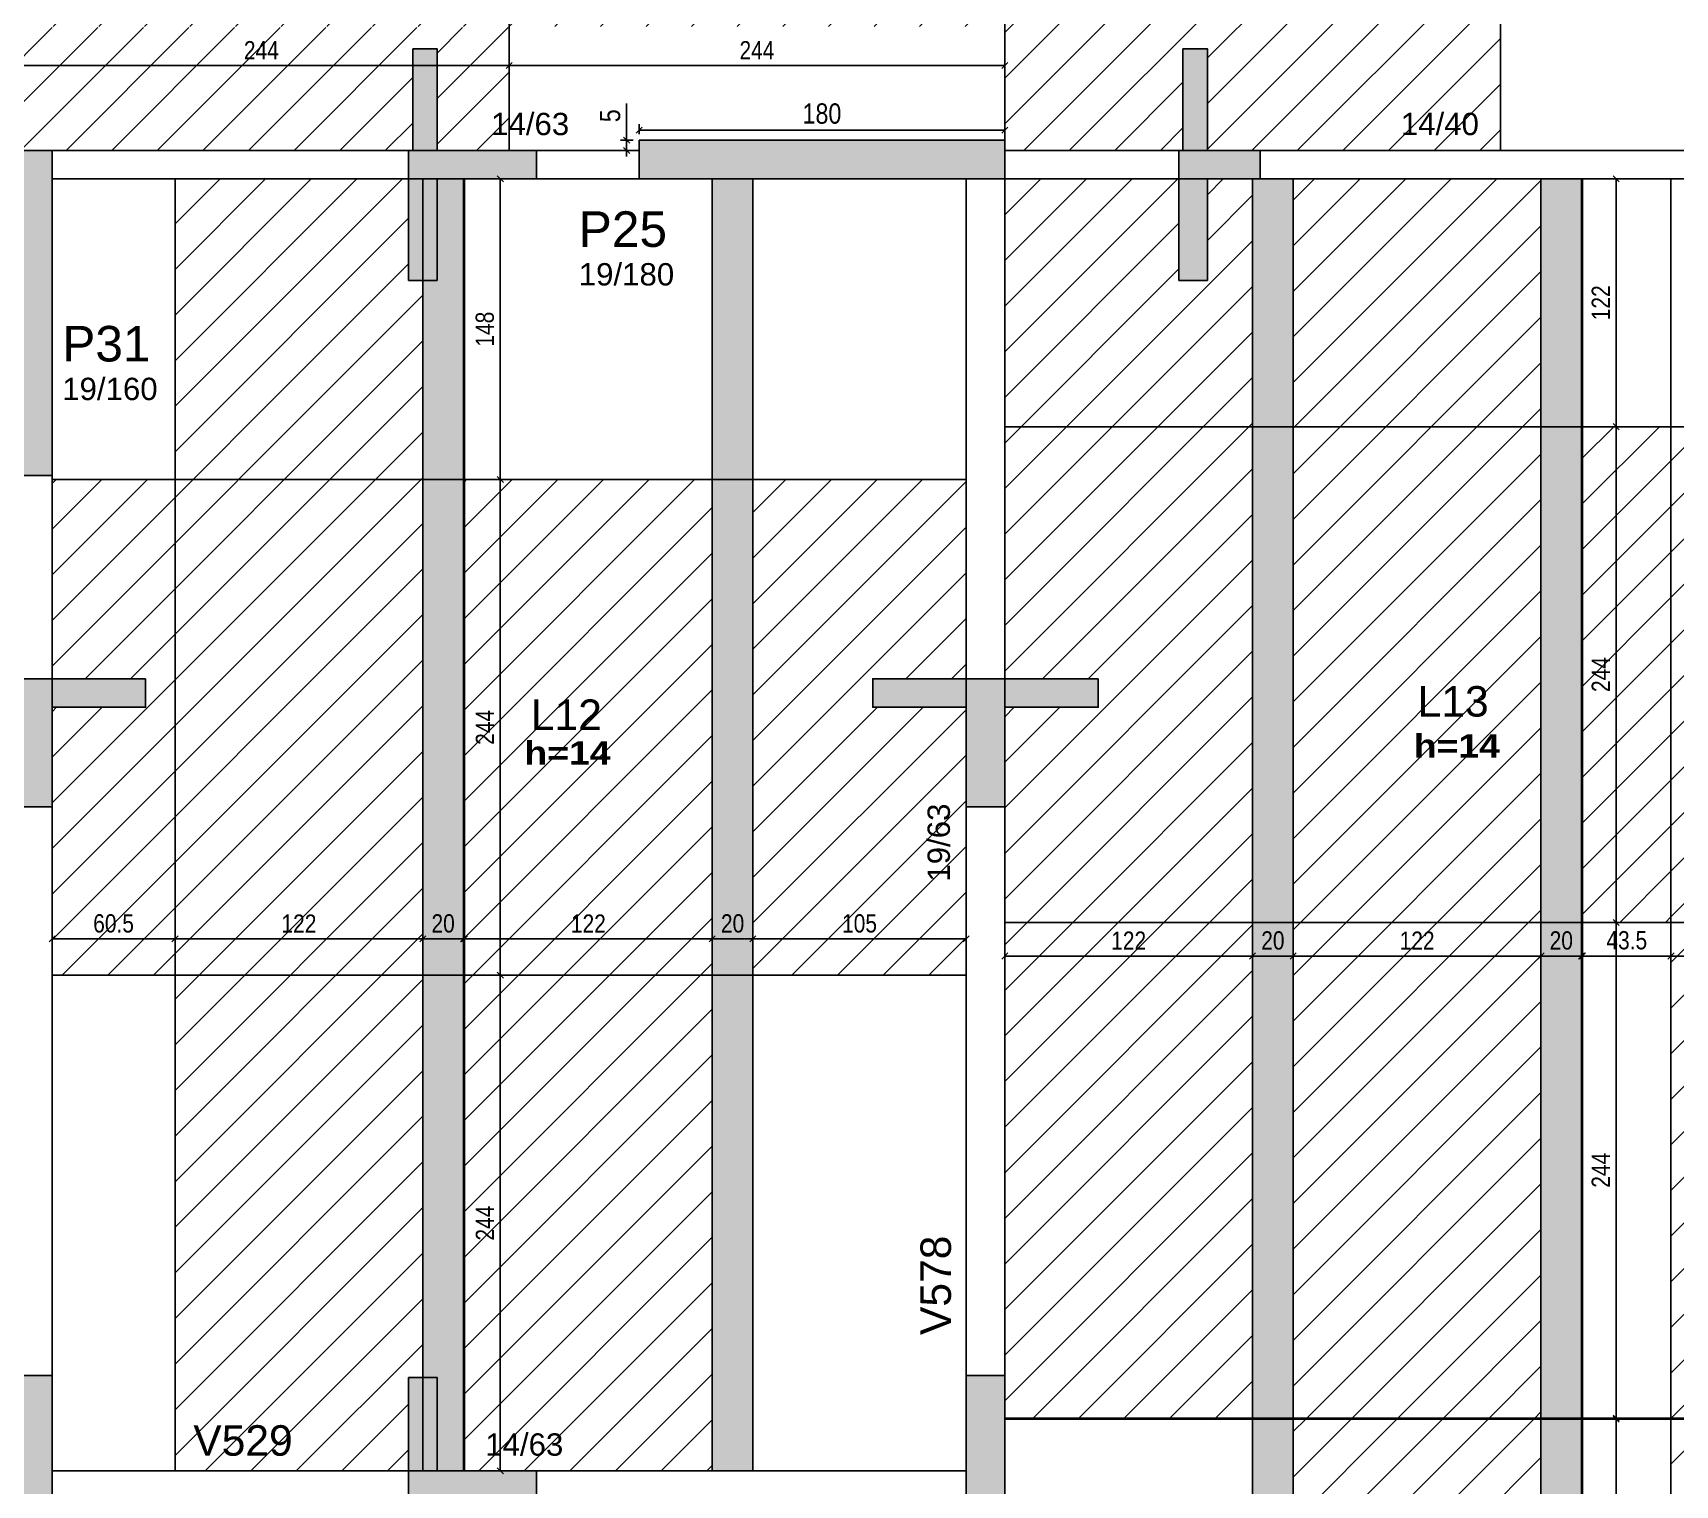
# Model space of a CAD drawing. Extents: x 3022 to 8661, y -614 to 3008.
# Drawn here: x 5478 to 6286, y 549 to 1264 of the extents above; entities that cross this region are included whole.
import ezdxf

# ---------------------------------------------------------------- set-up
doc = ezdxf.new("R2010")
doc.units = 0
doc.header["$PDMODE"] = 34
for name, color, linetype in [('COTA', 241, 'Continuous'), ('MTH-DIM-PILAR', 3, 'Continuous'), ('MTH-DIM-VIGA', 3, 'Continuous'), ('MTH-FACE-VIGA', 7, 'Continuous'), ('MTH-LINHA-SEÇÃO', 16, 'Continuous'), ('MTH-PILAR-SEGUE', 5, 'Continuous'), ('MTH-SOMBRA21', 150, 'Continuous'), ('MTH-SOMBRA25', 253, 'Continuous'), ('MTH-TIT1-PILAR', 5, 'Continuous'), ('MTH-TIT1-VIGA', 5, 'Continuous'), ('MTH-TXT-NEGRITO', 5, 'Continuous'), ('Painéis', 200, 'Continuous')]:
    doc.layers.add(name, color=color, linetype=linetype)
doc.layers.add('Hachura', color=251, linetype='Continuous', lineweight=9)
doc.styles.add('COTA TECNICA', font='techl___.ttf', dxfattribs={"height": 10})
doc.styles.add('COTA TECNICA-50', font='techl___.ttf', dxfattribs={"height": 9})
doc.styles.add('TQS_ARIAL', font='arial.ttf')
doc.styles.add('TQS_ARIAL_BLACK', font='ariblk.ttf')
doc.dimstyles.new('COTA PAINEL-50', dxfattribs={"dimtxt": 9, "dimasz": 3, "dimexe": 3, "dimexo": 3, "dimgap": 3, "dimtad": 1, "dimdec": 1, "dimzin": 12, "dimdsep": 46, "dimtxsty": 'COTA TECNICA-50', "dimblk1": 'OBLIQUE', "dimblk2": 'OBLIQUE', "dimsah": 1, "dimcen": 0.9, "dimclrd": 4, "dimclre": 4, "dimclrt": 240, "dimadec": 1, "dimazin": 3, "dimtfac": 1, "dimtdec": 1, "dimtmove": 0, "dimatfit": 3, "dimfxl": 1, "dimtolj": 1, "dimtzin": 12, "dimarcsym": 0})
doc.dimstyles.new('PAINEL', dxfattribs={"dimtxt": 10, "dimasz": 3, "dimexe": 3, "dimexo": 3, "dimgap": 3, "dimtad": 1, "dimdec": 1, "dimzin": 12, "dimdsep": 46, "dimtxsty": 'COTA TECNICA', "dimblk1": 'OBLIQUE', "dimblk2": 'OBLIQUE', "dimsah": 1, "dimcen": 0.9, "dimclrd": 4, "dimclre": 4, "dimclrt": 240, "dimadec": 1, "dimazin": 3, "dimtfac": 1, "dimtdec": 1, "dimtmove": 0, "dimatfit": 3, "dimfxl": 1, "dimtolj": 1, "dimtzin": 12, "dimarcsym": 0})

# ---------------------------------------------------------------- blocks, each defined once
blk = doc.blocks.new('_Oblique')
at = {"color": 0, "linetype": 'ByBlock', "lineweight": -2}
blk.add_line((-0.5, -0.5), (0.5, 0.5), dxfattribs=at)
blk = doc.blocks.new('*D167')
at = {"layer": 'COTA', "color": 4, "lineweight": -2, "transparency": 16777216}
for p, q in [((5487.37, 803.17), (5487.37, 821.03)), ((5487.37, 818.03), (5547.87, 818.03)), ((5547.87, 803.17), (5547.87, 821.03))]:
    blk.add_line(p, q, dxfattribs=at)
at = {"layer": 'Defpoints', "color": 0, "transparency": 16777216}
for p in [(5547.87, 818.03), (5487.37, 800.17), (5547.87, 800.17)]:
    blk.add_point(p, dxfattribs=at)
at = {"layer": 'COTA', "color": 4, "lineweight": -2, "transparency": 16777216, "xscale": 3, "yscale": 3, "zscale": 3, "rotation": 180}
blk.add_blockref('_Oblique', (5487.37, 818.03), dxfattribs=at)
at = {"layer": 'COTA', "color": 4, "lineweight": -2, "transparency": 16777216, "xscale": 3, "yscale": 3, "zscale": 3}
blk.add_blockref('_Oblique', (5547.87, 818.03), dxfattribs=at)
at = {"layer": 'COTA', "color": 240, "transparency": 16777216, "insert": (5517.62, 825.63), "char_height": 9, "attachment_point": 5, "style": 'COTA TECNICA-50'}
blk.add_mtext('\\A1;60.5', dxfattribs=at)
blk = doc.blocks.new('*D168')
at = {"layer": 'COTA', "color": 4, "lineweight": -2, "transparency": 16777216}
for p, q in [((5547.87, 803.17), (5547.87, 821.03)), ((5547.87, 818.03), (5669.87, 818.03)), ((5669.87, 803.17), (5669.87, 821.03))]:
    blk.add_line(p, q, dxfattribs=at)
at = {"layer": 'Defpoints', "color": 0, "transparency": 16777216}
for p in [(5669.87, 818.03), (5547.87, 800.17), (5669.87, 800.17)]:
    blk.add_point(p, dxfattribs=at)
at = {"layer": 'COTA', "color": 4, "lineweight": -2, "transparency": 16777216, "xscale": 3, "yscale": 3, "zscale": 3, "rotation": 180}
blk.add_blockref('_Oblique', (5547.87, 818.03), dxfattribs=at)
at = {"layer": 'COTA', "color": 4, "lineweight": -2, "transparency": 16777216, "xscale": 3, "yscale": 3, "zscale": 3}
blk.add_blockref('_Oblique', (5669.87, 818.03), dxfattribs=at)
at = {"layer": 'COTA', "color": 240, "transparency": 16777216, "insert": (5608.87, 825.58), "char_height": 9, "attachment_point": 5, "style": 'COTA TECNICA-50'}
blk.add_mtext('\\A1;122', dxfattribs=at)
blk = doc.blocks.new('*D169')
at = {"layer": 'COTA', "color": 4, "lineweight": -2, "transparency": 16777216}
for p, q in [((5669.87, 803.17), (5669.87, 821.03)), ((5669.87, 818.03), (5689.87, 818.03)), ((5689.87, 803.17), (5689.87, 821.03))]:
    blk.add_line(p, q, dxfattribs=at)
at = {"layer": 'Defpoints', "color": 0, "transparency": 16777216}
for p in [(5689.87, 818.03), (5669.87, 800.17), (5689.87, 800.17)]:
    blk.add_point(p, dxfattribs=at)
at = {"layer": 'COTA', "color": 4, "lineweight": -2, "transparency": 16777216, "xscale": 3, "yscale": 3, "zscale": 3, "rotation": 180}
blk.add_blockref('_Oblique', (5669.87, 818.03), dxfattribs=at)
at = {"layer": 'COTA', "color": 4, "lineweight": -2, "transparency": 16777216, "xscale": 3, "yscale": 3, "zscale": 3}
blk.add_blockref('_Oblique', (5689.87, 818.03), dxfattribs=at)
at = {"layer": 'COTA', "color": 240, "transparency": 16777216, "insert": (5679.87, 825.62), "char_height": 9, "attachment_point": 5, "style": 'COTA TECNICA-50'}
blk.add_mtext('\\A1;20', dxfattribs=at)
blk = doc.blocks.new('*D170')
at = {"layer": 'COTA', "color": 4, "lineweight": -2, "transparency": 16777216}
for p, q in [((5690.37, 803.17), (5690.37, 821.03)), ((5690.37, 818.03), (5812.37, 818.03)), ((5812.37, 803.17), (5812.37, 821.03))]:
    blk.add_line(p, q, dxfattribs=at)
at = {"layer": 'Defpoints', "color": 0, "transparency": 16777216}
for p in [(5812.37, 818.03), (5690.37, 800.17), (5812.37, 800.17)]:
    blk.add_point(p, dxfattribs=at)
at = {"layer": 'COTA', "color": 4, "lineweight": -2, "transparency": 16777216, "xscale": 3, "yscale": 3, "zscale": 3, "rotation": 180}
blk.add_blockref('_Oblique', (5690.37, 818.03), dxfattribs=at)
at = {"layer": 'COTA', "color": 4, "lineweight": -2, "transparency": 16777216, "xscale": 3, "yscale": 3, "zscale": 3}
blk.add_blockref('_Oblique', (5812.37, 818.03), dxfattribs=at)
at = {"layer": 'COTA', "color": 240, "transparency": 16777216, "insert": (5751.37, 825.58), "char_height": 9, "attachment_point": 5, "style": 'COTA TECNICA-50'}
blk.add_mtext('\\A1;122', dxfattribs=at)
blk = doc.blocks.new('*D171')
at = {"layer": 'COTA', "color": 4, "lineweight": -2, "transparency": 16777216}
for p, q in [((5812.37, 803.17), (5812.37, 821.03)), ((5812.37, 818.03), (5832.37, 818.03)), ((5832.37, 803.17), (5832.37, 821.03))]:
    blk.add_line(p, q, dxfattribs=at)
at = {"layer": 'Defpoints', "color": 0, "transparency": 16777216}
for p in [(5832.37, 818.03), (5812.37, 800.17), (5832.37, 800.17)]:
    blk.add_point(p, dxfattribs=at)
at = {"layer": 'COTA', "color": 4, "lineweight": -2, "transparency": 16777216, "xscale": 3, "yscale": 3, "zscale": 3, "rotation": 180}
blk.add_blockref('_Oblique', (5812.37, 818.03), dxfattribs=at)
at = {"layer": 'COTA', "color": 4, "lineweight": -2, "transparency": 16777216, "xscale": 3, "yscale": 3, "zscale": 3}
blk.add_blockref('_Oblique', (5832.37, 818.03), dxfattribs=at)
at = {"layer": 'COTA', "color": 240, "transparency": 16777216, "insert": (5822.37, 825.62), "char_height": 9, "attachment_point": 5, "style": 'COTA TECNICA-50'}
blk.add_mtext('\\A1;20', dxfattribs=at)
blk = doc.blocks.new('*D172')
at = {"layer": 'COTA', "color": 4, "lineweight": -2, "transparency": 16777216}
for p, q in [((5832.37, 803.17), (5832.37, 821.03)), ((5832.37, 818.03), (5937.37, 818.03)), ((5937.37, 803.17), (5937.37, 821.03))]:
    blk.add_line(p, q, dxfattribs=at)
at = {"layer": 'Defpoints', "color": 0, "transparency": 16777216}
for p in [(5937.37, 818.03), (5832.37, 800.17), (5937.37, 800.17)]:
    blk.add_point(p, dxfattribs=at)
at = {"layer": 'COTA', "color": 4, "lineweight": -2, "transparency": 16777216, "xscale": 3, "yscale": 3, "zscale": 3, "rotation": 180}
blk.add_blockref('_Oblique', (5832.37, 818.03), dxfattribs=at)
at = {"layer": 'COTA', "color": 4, "lineweight": -2, "transparency": 16777216, "xscale": 3, "yscale": 3, "zscale": 3}
blk.add_blockref('_Oblique', (5937.37, 818.03), dxfattribs=at)
at = {"layer": 'COTA', "color": 240, "transparency": 16777216, "insert": (5884.87, 825.63), "char_height": 9, "attachment_point": 5, "style": 'COTA TECNICA-50'}
blk.add_mtext('\\A1;105', dxfattribs=at)
blk = doc.blocks.new('*D173')
at = {"layer": 'COTA', "color": 4, "lineweight": -2, "transparency": 16777216}
for p, q in [((5693.37, 1192.17), (5711.01, 1192.17)), ((5708.01, 1192.17), (5708.01, 1044.17)), ((5693.37, 1044.17), (5711.01, 1044.17))]:
    blk.add_line(p, q, dxfattribs=at)
at = {"layer": 'Defpoints', "color": 0, "transparency": 16777216}
for p in [(5690.37, 1192.17), (5690.37, 1044.17), (5708.01, 1044.17)]:
    blk.add_point(p, dxfattribs=at)
at = {"layer": 'COTA', "color": 4, "lineweight": -2, "transparency": 16777216, "xscale": 3, "yscale": 3, "zscale": 3}
for p, rotation in [((5708.01, 1192.17), 90), ((5708.01, 1044.17), 270)]:
    blk.add_blockref('_Oblique', p, dxfattribs=dict(at, rotation=rotation))
at = {"layer": 'COTA', "color": 240, "transparency": 16777216, "insert": (5700.42, 1118.17), "char_height": 9, "attachment_point": 5, "rotation": 90, "style": 'COTA TECNICA-50'}
blk.add_mtext('\\A1;148', dxfattribs=at)
blk = doc.blocks.new('*D174')
at = {"layer": 'COTA', "color": 4, "lineweight": -2, "transparency": 16777216}
for p, q in [((5693.37, 1044.17), (5711.01, 1044.17)), ((5708.01, 1044.17), (5708.01, 800.17))]:
    blk.add_line(p, q, dxfattribs=at)
at = {"layer": 'Defpoints', "color": 0, "transparency": 16777216}
for p in [(5690.37, 1044.17), (5708.01, 800.17), (5708.01, 800.17)]:
    blk.add_point(p, dxfattribs=at)
at = {"layer": 'COTA', "color": 4, "lineweight": -2, "transparency": 16777216, "xscale": 3, "yscale": 3, "zscale": 3}
for p, rotation in [((5708.01, 1044.17), 90), ((5708.01, 800.17), 270)]:
    blk.add_blockref('_Oblique', p, dxfattribs=dict(at, rotation=rotation))
at = {"layer": 'COTA', "color": 240, "transparency": 16777216, "insert": (5700.44, 922.17), "char_height": 9, "attachment_point": 5, "rotation": 90, "style": 'COTA TECNICA-50'}
blk.add_mtext('\\A1;244', dxfattribs=at)
blk = doc.blocks.new('*D175')
at = {"layer": 'COTA', "color": 4, "lineweight": -2, "transparency": 16777216}
blk.add_line((5708.01, 800.17), (5708.01, 556.17), dxfattribs=at)
at = {"layer": 'Defpoints', "color": 0, "transparency": 16777216}
for p in [(5708.01, 800.17), (5708.01, 556.17), (5708.01, 556.17)]:
    blk.add_point(p, dxfattribs=at)
at = {"layer": 'COTA', "color": 4, "lineweight": -2, "transparency": 16777216, "xscale": 3, "yscale": 3, "zscale": 3}
for p, rotation in [((5708.01, 800.17), 90), ((5708.01, 556.17), 270)]:
    blk.add_blockref('_Oblique', p, dxfattribs=dict(at, rotation=rotation))
at = {"layer": 'COTA', "color": 240, "transparency": 16777216, "insert": (5700.44, 678.17), "char_height": 9, "attachment_point": 5, "rotation": 90, "style": 'COTA TECNICA-50'}
blk.add_mtext('\\A1;244', dxfattribs=at)
blk = doc.blocks.new('*D184')
at = {"layer": 'COTA', "color": 4, "lineweight": -2, "transparency": 16777216}
blk.add_line((5468.37, 1247.91), (5712.37, 1247.91), dxfattribs=at)
at = {"layer": 'Defpoints', "color": 0, "transparency": 16777216}
for p in [(5468.37, 1247.91), (5712.37, 1247.91), (5712.37, 1247.91)]:
    blk.add_point(p, dxfattribs=at)
at = {"layer": 'COTA', "color": 4, "lineweight": -2, "transparency": 16777216, "xscale": 3, "yscale": 3, "zscale": 3, "rotation": 180}
blk.add_blockref('_Oblique', (5468.37, 1247.91), dxfattribs=at)
at = {"layer": 'COTA', "color": 4, "lineweight": -2, "transparency": 16777216, "xscale": 3, "yscale": 3, "zscale": 3}
blk.add_blockref('_Oblique', (5712.37, 1247.91), dxfattribs=at)
at = {"layer": 'COTA', "color": 240, "transparency": 16777216, "insert": (5590.37, 1255.47), "char_height": 9, "attachment_point": 5, "style": 'COTA TECNICA-50'}
blk.add_mtext('\\A1;244', dxfattribs=at)
blk = doc.blocks.new('*D185')
at = {"layer": 'COTA', "color": 4, "lineweight": -2, "transparency": 16777216}
blk.add_line((5712.37, 1247.91), (5956.37, 1247.91), dxfattribs=at)
at = {"layer": 'Defpoints', "color": 0, "transparency": 16777216}
for p in [(5712.37, 1247.91), (5956.37, 1247.91), (5956.37, 1247.91)]:
    blk.add_point(p, dxfattribs=at)
at = {"layer": 'COTA', "color": 4, "lineweight": -2, "transparency": 16777216, "xscale": 3, "yscale": 3, "zscale": 3, "rotation": 180}
blk.add_blockref('_Oblique', (5712.37, 1247.91), dxfattribs=at)
at = {"layer": 'COTA', "color": 4, "lineweight": -2, "transparency": 16777216, "xscale": 3, "yscale": 3, "zscale": 3}
blk.add_blockref('_Oblique', (5956.37, 1247.91), dxfattribs=at)
at = {"layer": 'COTA', "color": 240, "transparency": 16777216, "insert": (5834.37, 1255.47), "char_height": 9, "attachment_point": 5, "style": 'COTA TECNICA-50'}
blk.add_mtext('\\A1;244', dxfattribs=at)
blk = doc.blocks.new('*D188')
at = {"layer": 'COTA', "color": 4, "lineweight": -2, "transparency": 16777216}
for p, q in [((5776.37, 1214.17), (5776.37, 1219.12)), ((5776.37, 1216.12), (5956.37, 1216.12)), ((5956.37, 1214.17), (5956.37, 1219.12))]:
    blk.add_line(p, q, dxfattribs=at)
at = {"layer": 'Defpoints', "color": 0, "transparency": 16777216}
for p in [(5956.37, 1216.12), (5776.37, 1211.17), (5956.37, 1211.17)]:
    blk.add_point(p, dxfattribs=at)
at = {"layer": 'COTA', "color": 4, "lineweight": -2, "transparency": 16777216, "xscale": 3, "yscale": 3, "zscale": 3, "rotation": 180}
blk.add_blockref('_Oblique', (5776.37, 1216.12), dxfattribs=at)
at = {"layer": 'COTA', "color": 4, "lineweight": -2, "transparency": 16777216, "xscale": 3, "yscale": 3, "zscale": 3}
blk.add_blockref('_Oblique', (5956.37, 1216.12), dxfattribs=at)
at = {"layer": 'COTA', "color": 240, "transparency": 16777216, "insert": (5866.37, 1224.24), "char_height": 10, "attachment_point": 5, "style": 'COTA TECNICA'}
blk.add_mtext('\\A1;180', dxfattribs=at)
blk = doc.blocks.new('*D189')
at = {"layer": 'COTA', "color": 4, "lineweight": -2, "transparency": 16777216}
for p, q in [((5770.22, 1211.17), (5770.22, 1229.27)), ((5773.37, 1211.17), (5767.22, 1211.17)), ((5773.37, 1206.17), (5767.22, 1206.17)), ((5770.22, 1206.17), (5770.22, 1211.17)), ((5770.22, 1206.17), (5770.22, 1203.17))]:
    blk.add_line(p, q, dxfattribs=at)
at = {"layer": 'Defpoints', "color": 0, "transparency": 16777216}
for p in [(5770.22, 1211.17), (5776.37, 1211.17), (5776.37, 1206.17)]:
    blk.add_point(p, dxfattribs=at)
at = {"layer": 'COTA', "color": 4, "lineweight": -2, "transparency": 16777216, "xscale": 3, "yscale": 3, "zscale": 3}
for p, rotation in [((5770.22, 1211.17), 270), ((5770.22, 1206.17), 90)]:
    blk.add_blockref('_Oblique', p, dxfattribs=dict(at, rotation=rotation))
at = {"layer": 'COTA', "color": 240, "transparency": 16777216, "insert": (5762.11, 1223.22), "char_height": 10, "attachment_point": 5, "rotation": 90, "style": 'COTA TECNICA'}
blk.add_mtext('\\A1;5', dxfattribs=at)
blk = doc.blocks.new('*D190')
at = {"layer": 'COTA', "color": 4, "lineweight": -2, "transparency": 16777216}
for p, q in [((6243.87, 581.67), (6260.38, 581.67)), ((6257.38, 437.67), (6257.38, 581.67)), ((6243.87, 437.67), (6260.38, 437.67))]:
    blk.add_line(p, q, dxfattribs=at)
at = {"layer": 'Defpoints', "color": 0, "transparency": 16777216}
for p in [(6240.87, 581.67), (6257.38, 581.67), (6240.87, 437.67)]:
    blk.add_point(p, dxfattribs=at)
at = {"layer": 'COTA', "color": 4, "lineweight": -2, "transparency": 16777216, "xscale": 3, "yscale": 3, "zscale": 3}
for p, rotation in [((6257.38, 581.67), 90), ((6257.38, 437.67), 270)]:
    blk.add_blockref('_Oblique', p, dxfattribs=dict(at, rotation=rotation))
at = {"layer": 'COTA', "color": 240, "transparency": 16777216, "insert": (6249.81, 509.67), "char_height": 9, "attachment_point": 5, "rotation": 90, "style": 'COTA TECNICA-50'}
blk.add_mtext('\\A1;144', dxfattribs=at)
blk = doc.blocks.new('*D191')
at = {"layer": 'COTA', "color": 4, "lineweight": -2, "transparency": 16777216}
for p, q in [((6243.87, 826.17), (6260.38, 826.17)), ((6257.38, 582.17), (6257.38, 826.17)), ((6243.87, 582.17), (6260.38, 582.17))]:
    blk.add_line(p, q, dxfattribs=at)
at = {"layer": 'Defpoints', "color": 0, "transparency": 16777216}
for p in [(6240.87, 826.17), (6257.38, 826.17), (6240.87, 582.17)]:
    blk.add_point(p, dxfattribs=at)
at = {"layer": 'COTA', "color": 4, "lineweight": -2, "transparency": 16777216, "xscale": 3, "yscale": 3, "zscale": 3}
for p, rotation in [((6257.38, 826.17), 90), ((6257.38, 582.17), 270)]:
    blk.add_blockref('_Oblique', p, dxfattribs=dict(at, rotation=rotation))
at = {"layer": 'COTA', "color": 240, "transparency": 16777216, "insert": (6249.81, 704.17), "char_height": 9, "attachment_point": 5, "rotation": 90, "style": 'COTA TECNICA-50'}
blk.add_mtext('\\A1;244', dxfattribs=at)
blk = doc.blocks.new('*D192')
at = {"layer": 'COTA', "color": 4, "lineweight": -2, "transparency": 16777216}
for p, q in [((6257.38, 826.17), (6257.38, 1070.17)), ((6243.87, 826.17), (6260.38, 826.17))]:
    blk.add_line(p, q, dxfattribs=at)
at = {"layer": 'Defpoints', "color": 0, "transparency": 16777216}
for p in [(6257.38, 1070.17), (6257.38, 1070.17), (6240.87, 826.17)]:
    blk.add_point(p, dxfattribs=at)
at = {"layer": 'COTA', "color": 4, "lineweight": -2, "transparency": 16777216, "xscale": 3, "yscale": 3, "zscale": 3}
for p, rotation in [((6257.38, 1070.17), 90), ((6257.38, 826.17), 270)]:
    blk.add_blockref('_Oblique', p, dxfattribs=dict(at, rotation=rotation))
at = {"layer": 'COTA', "color": 240, "transparency": 16777216, "insert": (6249.81, 948.17), "char_height": 9, "attachment_point": 5, "rotation": 90, "style": 'COTA TECNICA-50'}
blk.add_mtext('\\A1;244', dxfattribs=at)
blk = doc.blocks.new('*D193')
at = {"layer": 'COTA', "color": 4, "lineweight": -2, "transparency": 16777216}
blk.add_line((6257.38, 1070.17), (6257.38, 1192.17), dxfattribs=at)
at = {"layer": 'Defpoints', "color": 0, "transparency": 16777216}
for p in [(6257.38, 1192.17), (6257.38, 1192.17), (6257.38, 1070.17)]:
    blk.add_point(p, dxfattribs=at)
at = {"layer": 'COTA', "color": 4, "lineweight": -2, "transparency": 16777216, "xscale": 3, "yscale": 3, "zscale": 3}
for p, rotation in [((6257.38, 1192.17), 90), ((6257.38, 1070.17), 270)]:
    blk.add_blockref('_Oblique', p, dxfattribs=dict(at, rotation=rotation))
at = {"layer": 'COTA', "color": 240, "transparency": 16777216, "insert": (6249.83, 1131.17), "char_height": 9, "attachment_point": 5, "rotation": 90, "style": 'COTA TECNICA-50'}
blk.add_mtext('\\A1;122', dxfattribs=at)
blk = doc.blocks.new('*D194')
at = {"layer": 'COTA', "color": 4, "lineweight": -2, "transparency": 16777216}
for p, q in [((5956.37, 823.17), (5956.37, 806.63)), ((6078.37, 823.17), (6078.37, 806.63)), ((5956.37, 809.63), (6078.37, 809.63))]:
    blk.add_line(p, q, dxfattribs=at)
at = {"layer": 'Defpoints', "color": 0, "transparency": 16777216}
for p in [(5956.37, 826.17), (6078.37, 826.17), (6078.37, 809.63)]:
    blk.add_point(p, dxfattribs=at)
at = {"layer": 'COTA', "color": 4, "lineweight": -2, "transparency": 16777216, "xscale": 3, "yscale": 3, "zscale": 3, "rotation": 180}
blk.add_blockref('_Oblique', (5956.37, 809.63), dxfattribs=at)
at = {"layer": 'COTA', "color": 4, "lineweight": -2, "transparency": 16777216, "xscale": 3, "yscale": 3, "zscale": 3}
blk.add_blockref('_Oblique', (6078.37, 809.63), dxfattribs=at)
at = {"layer": 'COTA', "color": 240, "transparency": 16777216, "insert": (6017.37, 817.19), "char_height": 9, "attachment_point": 5, "style": 'COTA TECNICA-50'}
blk.add_mtext('\\A1;122', dxfattribs=at)
blk = doc.blocks.new('*D195')
at = {"layer": 'COTA', "color": 4, "lineweight": -2, "transparency": 16777216}
for p, q in [((6078.37, 823.17), (6078.37, 806.63)), ((6098.37, 823.17), (6098.37, 806.63)), ((6078.37, 809.63), (6098.37, 809.63))]:
    blk.add_line(p, q, dxfattribs=at)
at = {"layer": 'Defpoints', "color": 0, "transparency": 16777216}
for p in [(6078.37, 826.17), (6098.37, 826.17), (6098.37, 809.63)]:
    blk.add_point(p, dxfattribs=at)
at = {"layer": 'COTA', "color": 4, "lineweight": -2, "transparency": 16777216, "xscale": 3, "yscale": 3, "zscale": 3, "rotation": 180}
blk.add_blockref('_Oblique', (6078.37, 809.63), dxfattribs=at)
at = {"layer": 'COTA', "color": 4, "lineweight": -2, "transparency": 16777216, "xscale": 3, "yscale": 3, "zscale": 3}
blk.add_blockref('_Oblique', (6098.37, 809.63), dxfattribs=at)
at = {"layer": 'COTA', "color": 240, "transparency": 16777216, "insert": (6088.37, 817.23), "char_height": 9, "attachment_point": 5, "style": 'COTA TECNICA-50'}
blk.add_mtext('\\A1;20', dxfattribs=at)
blk = doc.blocks.new('*D196')
at = {"layer": 'COTA', "color": 4, "lineweight": -2, "transparency": 16777216}
for p, q in [((6098.37, 823.17), (6098.37, 806.63)), ((6220.37, 823.17), (6220.37, 806.63)), ((6098.37, 809.63), (6220.37, 809.63))]:
    blk.add_line(p, q, dxfattribs=at)
at = {"layer": 'Defpoints', "color": 0, "transparency": 16777216}
for p in [(6098.37, 826.17), (6220.37, 826.17), (6220.37, 809.63)]:
    blk.add_point(p, dxfattribs=at)
at = {"layer": 'COTA', "color": 4, "lineweight": -2, "transparency": 16777216, "xscale": 3, "yscale": 3, "zscale": 3, "rotation": 180}
blk.add_blockref('_Oblique', (6098.37, 809.63), dxfattribs=at)
at = {"layer": 'COTA', "color": 4, "lineweight": -2, "transparency": 16777216, "xscale": 3, "yscale": 3, "zscale": 3}
blk.add_blockref('_Oblique', (6220.37, 809.63), dxfattribs=at)
at = {"layer": 'COTA', "color": 240, "transparency": 16777216, "insert": (6159.37, 817.19), "char_height": 9, "attachment_point": 5, "style": 'COTA TECNICA-50'}
blk.add_mtext('\\A1;122', dxfattribs=at)
blk = doc.blocks.new('*D197')
at = {"layer": 'COTA', "color": 4, "lineweight": -2, "transparency": 16777216}
for p, q in [((6220.37, 823.17), (6220.37, 806.63)), ((6240.37, 823.17), (6240.37, 806.63)), ((6220.37, 809.63), (6240.37, 809.63))]:
    blk.add_line(p, q, dxfattribs=at)
at = {"layer": 'Defpoints', "color": 0, "transparency": 16777216}
for p in [(6220.37, 826.17), (6240.37, 826.17), (6240.37, 809.63)]:
    blk.add_point(p, dxfattribs=at)
at = {"layer": 'COTA', "color": 4, "lineweight": -2, "transparency": 16777216, "xscale": 3, "yscale": 3, "zscale": 3, "rotation": 180}
blk.add_blockref('_Oblique', (6220.37, 809.63), dxfattribs=at)
at = {"layer": 'COTA', "color": 4, "lineweight": -2, "transparency": 16777216, "xscale": 3, "yscale": 3, "zscale": 3}
blk.add_blockref('_Oblique', (6240.37, 809.63), dxfattribs=at)
at = {"layer": 'COTA', "color": 240, "transparency": 16777216, "insert": (6230.37, 817.23), "char_height": 9, "attachment_point": 5, "style": 'COTA TECNICA-50'}
blk.add_mtext('\\A1;20', dxfattribs=at)
blk = doc.blocks.new('*D198')
at = {"layer": 'COTA', "color": 4, "lineweight": -2, "transparency": 16777216}
for p, q in [((6240.87, 823.17), (6240.87, 806.63)), ((6284.37, 823.17), (6284.37, 806.63)), ((6240.87, 809.63), (6284.37, 809.63))]:
    blk.add_line(p, q, dxfattribs=at)
at = {"layer": 'Defpoints', "color": 0, "transparency": 16777216}
for p in [(6240.87, 826.17), (6284.37, 826.17), (6284.37, 809.63)]:
    blk.add_point(p, dxfattribs=at)
at = {"layer": 'COTA', "color": 4, "lineweight": -2, "transparency": 16777216, "xscale": 3, "yscale": 3, "zscale": 3, "rotation": 180}
blk.add_blockref('_Oblique', (6240.87, 809.63), dxfattribs=at)
at = {"layer": 'COTA', "color": 4, "lineweight": -2, "transparency": 16777216, "xscale": 3, "yscale": 3, "zscale": 3}
blk.add_blockref('_Oblique', (6284.37, 809.63), dxfattribs=at)
at = {"layer": 'COTA', "color": 240, "transparency": 16777216, "insert": (6262.62, 817.33), "char_height": 9, "attachment_point": 5, "style": 'COTA TECNICA-50'}
blk.add_mtext('\\A1;43.5', dxfattribs=at)
blk = doc.blocks.new('*D199')
at = {"layer": 'COTA', "color": 4, "lineweight": -2, "transparency": 16777216}
for p, q in [((6284.37, 823.17), (6284.37, 806.63)), ((6406.37, 823.17), (6406.37, 806.63)), ((6284.37, 809.63), (6406.37, 809.63))]:
    blk.add_line(p, q, dxfattribs=at)
at = {"layer": 'Defpoints', "color": 0, "transparency": 16777216}
for p in [(6284.37, 826.17), (6406.37, 826.17), (6406.37, 809.63)]:
    blk.add_point(p, dxfattribs=at)
at = {"layer": 'COTA', "color": 4, "lineweight": -2, "transparency": 16777216, "xscale": 3, "yscale": 3, "zscale": 3, "rotation": 180}
blk.add_blockref('_Oblique', (6284.37, 809.63), dxfattribs=at)
at = {"layer": 'COTA', "color": 4, "lineweight": -2, "transparency": 16777216, "xscale": 3, "yscale": 3, "zscale": 3}
blk.add_blockref('_Oblique', (6406.37, 809.63), dxfattribs=at)
at = {"layer": 'COTA', "color": 240, "transparency": 16777216, "insert": (6345.37, 817.19), "char_height": 9, "attachment_point": 5, "style": 'COTA TECNICA-50'}
blk.add_mtext('\\A1;122', dxfattribs=at)

msp = doc.modelspace()

# ---------------------------------------------------------------- hatches: boundary and pattern name
at = {"layer": 'Hachura', "linetype": 'ByBlock'}
h = msp.add_hatch(dxfattribs=at)
h.set_pattern_fill('ANSI31', color=256, scale=5)
h.paths.add_polyline_path([(6200.37, 1307.17), (5956.37, 1307.17), (5956.37, 1211.17), (5956.37, 1206.17), (6044.11, 1206.17), (6044.11, 1256.17), (6056.11, 1256.17), (6056.11, 1206.17), (6082.11, 1206.17), (6200.37, 1206.17)])
h.paths.add_polyline_path([(6202.37, 1368.17), (6200.37, 1368.17), (6200.37, 1307.67), (6444.37, 1307.67), (6444.37, 1368.17)])
h.paths.add_polyline_path([(6444.37, 1368.17), (6444.37, 1307.67), (6688.37, 1307.67), (6688.37, 1368.17), (6629.37, 1368.17)])
h.paths.add_polyline_path([(6875.37, 1307.17), (6688.87, 1307.17), (6688.87, 1206.17), (6782.29, 1206.17), (6782.29, 1256.17), (6794.29, 1256.17), (6794.29, 1206.17), (6820.29, 1206.17), (6875.37, 1206.17), (6875.37, 1211.17)])
h = msp.add_hatch(dxfattribs=at)
h.set_pattern_fill('ANSI31', color=256, scale=5)
h.paths.add_polyline_path([(4588.87, 1332.17), (4588.87, 1278.67), (4588.87, 1267.17), (4735.87, 1267.17), (4735.87, 1332.17)])
h.paths.add_polyline_path([(4735.87, 1206.17), (4735.87, 1266.67), (4588.87, 1266.67), (4588.87, 1259.67), (4588.87, 1206.17)])
h.paths.add_polyline_path([(4886.98, 1206.17), (4886.98, 1256.17), (4898.98, 1256.17), (4898.98, 1206.17), (4947.98, 1206.17), (4979.87, 1206.17), (4979.87, 1266.67), (4735.87, 1266.67), (4735.87, 1206.17), (4748.37, 1206.17), (4767.37, 1206.17)])
h.paths.add_polyline_path([(4979.87, 1267.17), (4979.87, 1332.17), (4898.98, 1332.17), (4898.98, 1282.17), (4886.98, 1282.17), (4886.98, 1332.17), (4884.98, 1332.17), (4767.37, 1332.17), (4748.37, 1332.17), (4735.87, 1332.17), (4735.87, 1267.17)])
h.paths.add_polyline_path([(4979.87, 1332.17), (4979.87, 1267.17), (5223.87, 1267.17), (5223.87, 1332.17)])
h.paths.add_polyline_path([(5223.87, 1206.17), (5223.87, 1266.67), (4979.87, 1266.67), (4979.87, 1206.17)])
h.paths.add_polyline_path([(5357.97, 1206.17), (5357.97, 1256.17), (5369.97, 1256.17), (5369.97, 1206.17), (5418.97, 1206.17), (5468.37, 1206.17), (5468.37, 1266.67), (5224.37, 1266.67), (5224.37, 1206.17)])
h.paths.add_polyline_path([(5468.37, 1267.17), (5468.37, 1332.17), (5369.97, 1332.17), (5369.97, 1282.17), (5357.97, 1282.17), (5357.97, 1332.17), (5355.97, 1332.17), (5224.37, 1332.17), (5224.37, 1267.17)])
h.paths.add_polyline_path([(5712.37, 1267.17), (5712.37, 1332.17), (5676.88, 1332.17), (5676.88, 1282.17), (5664.88, 1282.17), (5664.88, 1332.17), (5662.88, 1332.17), (5487.37, 1332.17), (5468.37, 1332.17), (5468.37, 1267.17)])
h.paths.add_polyline_path([(5664.88, 1206.17), (5664.88, 1256.17), (5676.88, 1256.17), (5676.88, 1206.17), (5712.37, 1206.17), (5712.37, 1266.67), (5468.37, 1266.67), (5468.37, 1206.17), (5487.37, 1206.17)])
h.paths.add_polyline_path([(5956.37, 1267.17), (5956.37, 1332.17), (5937.37, 1332.17), (5712.37, 1332.17), (5712.37, 1267.17)])
h = msp.add_hatch(dxfattribs=at)
h.set_pattern_fill('ANSI31', color=256, scale=5)
h.paths.add_polyline_path([(5547.87, 1044.17), (5669.87, 1044.17), (5669.87, 1142.17), (5662.88, 1142.17), (5662.88, 1192.17), (5547.87, 1192.17)])
h.paths.add_polyline_path([(5669.87, 1044.17), (5547.87, 1044.17), (5547.87, 800.17), (5669.87, 800.17)])
h.paths.add_polyline_path([(5812.37, 1044.17), (5690.37, 1044.17), (5690.37, 800.17), (5812.37, 800.17)])
h.paths.add_polyline_path([(5891.37, 946.09), (5937.37, 946.09), (5937.37, 1044.17), (5832.37, 1044.17), (5832.37, 800.17), (5937.37, 800.17), (5937.37, 932.09), (5891.37, 932.09)])
h.paths.add_polyline_path([(5812.37, 800.17), (5690.37, 800.17), (5690.37, 556.17), (5725.88, 556.17), (5812.37, 556.17)])
h.paths.add_polyline_path([(5669.87, 800.17), (5547.87, 800.17), (5547.87, 556.17), (5662.88, 556.17), (5662.88, 602.17), (5669.87, 602.17)])
h.paths.add_polyline_path([(5547.87, 1044.17), (5487.37, 1044.17), (5487.37, 946.09), (5533.37, 946.09), (5533.37, 932.09), (5487.37, 932.09), (5487.37, 883.09), (5487.37, 800.17), (5547.87, 800.17)])
at = {"layer": 'Hachura'}
h = msp.add_hatch(color=256, dxfattribs=at)
h.dxf.hatch_style = 1
h.paths.add_polyline_path([(5689.87, 556.17), (5669.87, 556.17), (5669.87, 800.17), (5689.87, 800.17)])
h.paths.add_polyline_path([(5689.87, 800.17), (5669.87, 800.17), (5669.87, 1044.17), (5689.87, 1044.17)])
h.paths.add_polyline_path([(5689.87, 1044.17), (5669.87, 1044.17), (5669.87, 1192.17), (5689.87, 1192.17)])
h.paths.add_polyline_path([(5832.37, 1044.17), (5812.37, 1044.17), (5812.37, 1192.17), (5832.37, 1192.17)])
h.paths.add_polyline_path([(5832.37, 800.17), (5812.37, 800.17), (5812.37, 1044.17), (5832.37, 1044.17)])
h.paths.add_polyline_path([(5832.37, 556.17), (5812.37, 556.17), (5812.37, 800.17), (5832.37, 800.17)])
at = {"layer": 'Hachura', "linetype": 'ByBlock'}
h = msp.add_hatch(dxfattribs=at)
h.set_pattern_fill('ANSI31', color=256, scale=5)
h.paths.add_polyline_path([(6042.11, 1142.17), (6042.11, 1192.17), (5956.37, 1192.17), (5956.37, 1070.17), (6078.37, 1070.17), (6078.37, 1192.17), (6056.11, 1192.17), (6056.11, 1142.17)])
h.paths.add_polyline_path([(6220.37, 1192.17), (6098.37, 1192.17), (6098.37, 1070.17), (6220.37, 1070.17)])
h.paths.add_polyline_path([(6078.37, 1070.17), (5956.37, 1070.17), (5956.37, 946.09), (6002.37, 946.09), (6002.37, 932.09), (5956.37, 932.09), (5956.37, 883.09), (5956.37, 826.17), (6078.37, 826.17)])
h.paths.add_polyline_path([(6098.37, 1070.17), (6098.37, 826.17), (6220.37, 826.17), (6220.37, 1070.17)])
h.paths.add_polyline_path([(6220.37, 826.17), (6098.37, 826.17), (6098.37, 582.17), (6220.37, 582.17)])
h.paths.add_polyline_path([(6360.37, 946.09), (6406.37, 946.09), (6406.37, 1070.17), (6284.37, 1070.17), (6284.37, 826.17), (6406.37, 826.17), (6406.37, 932.09), (6360.37, 932.09)])
h.paths.add_polyline_path([(6284.37, 437.67), (6406.37, 437.67), (6406.37, 603.17), (6406.37, 826.17), (6284.37, 826.17)])
h.paths.add_polyline_path([(6098.37, 581.67), (6098.37, 437.67), (6105.11, 437.67), (6220.37, 437.67), (6220.37, 581.67)])
at = {"layer": 'Hachura'}
h = msp.add_hatch(color=256, dxfattribs=at)
h.dxf.hatch_style = 1
h.paths.add_polyline_path([(6098.37, 1192.17), (6078.37, 1192.17), (6078.37, 1070.17), (6098.37, 1070.17)])
h.paths.add_polyline_path([(6098.37, 1070.17), (6078.37, 1070.17), (6078.37, 826.17), (6098.37, 826.17)])
h.paths.add_polyline_path([(6098.37, 826.17), (6078.37, 826.17), (6078.37, 582.17), (6098.37, 582.17)])
h.paths.add_polyline_path([(6098.37, 582.17), (6078.37, 582.17), (6078.37, 437.67), (6098.37, 437.67)])
h.paths.add_polyline_path([(6240.37, 582.17), (6220.37, 582.17), (6220.37, 437.67), (6240.37, 437.67)])
h.paths.add_polyline_path([(6240.37, 826.17), (6220.37, 826.17), (6220.37, 582.17), (6240.37, 582.17)])
h.paths.add_polyline_path([(6240.37, 1070.17), (6220.37, 1070.17), (6220.37, 826.17), (6240.37, 826.17)])
h.paths.add_polyline_path([(6240.37, 1192.17), (6220.37, 1192.17), (6220.37, 1070.17), (6240.37, 1070.17)])
at = {"layer": 'Hachura', "linetype": 'ByBlock'}
h = msp.add_hatch(dxfattribs=at)
h.set_pattern_fill('ANSI31', color=256, scale=5)
h.paths.add_polyline_path([(6240.87, 826.17), (6284.37, 826.17), (6284.37, 1070.17), (6240.87, 1070.17)])
h = msp.add_hatch(dxfattribs=at)
h.set_pattern_fill('ANSI31', color=256, scale=5)
h.paths.add_polyline_path([(6078.37, 826.17), (5956.37, 826.17), (5956.37, 603.17), (5956.37, 582.17), (6078.37, 582.17)])

# ---------------------------------------------------------------- linework, layer by layer
at = {"layer": 'MTH-FACE-VIGA', "linetype": 'Continuous'}
for p, q in [((5776.37, 1206.17), (5487.37, 1206.17)), ((6325.87, 1206.17), (5956.37, 1206.17)), ((5487.37, 1192.17), (5776.37, 1192.17)), ((5937.37, 1192.17), (5937.37, 603.17)), ((5956.37, 1192.17), (6325.87, 1192.17)), ((5956.37, 603.17), (5956.37, 1192.17)), ((5487.37, 603.17), (5487.37, 1046.17)), ((5937.37, 556.17), (5487.37, 556.17))]:
    msp.add_line(p, q, dxfattribs=at)
at = {"layer": 'MTH-LINHA-SEÇÃO', "linetype": 'Continuous'}
for points in [[(5664.88, 1256.17), (5664.88, 1206.17), (5676.88, 1206.17), (5676.88, 1256.17), (5664.88, 1256.17)], [(6044.11, 1256.17), (6044.11, 1206.17), (6056.11, 1206.17), (6056.11, 1256.17), (6044.11, 1256.17)], [(5725.88, 1192.17), (5662.88, 1192.17), (5662.88, 1206.17), (5725.88, 1206.17), (5725.88, 1192.17)], [(6082.11, 1192.17), (6042.11, 1192.17), (6042.11, 1206.17), (6082.11, 1206.17), (6082.11, 1192.17)], [(5662.88, 1192.17), (5662.88, 1142.17), (5676.88, 1142.17), (5676.88, 1192.17), (5662.88, 1192.17)], [(6042.11, 1192.17), (6042.11, 1142.17), (6056.11, 1142.17), (6056.11, 1192.17), (6042.11, 1192.17)], [(5468.37, 883.09), (5468.37, 946.09), (5487.37, 946.09), (5487.37, 883.09), (5468.37, 883.09)], [(5533.37, 946.09), (5487.37, 946.09), (5487.37, 932.09), (5533.37, 932.09), (5533.37, 946.09)], [(5937.37, 946.09), (5891.37, 946.09), (5891.37, 932.09), (5937.37, 932.09), (5937.37, 946.09)], [(5937.37, 883.09), (5937.37, 946.09), (5956.37, 946.09), (5956.37, 883.09), (5937.37, 883.09)], [(6002.37, 946.09), (5956.37, 946.09), (5956.37, 932.09), (6002.37, 932.09), (6002.37, 946.09)], [(5662.88, 602.17), (5662.88, 556.17), (5676.88, 556.17), (5676.88, 602.17), (5662.88, 602.17)], [(5725.88, 542.17), (5662.88, 542.17), (5662.88, 556.17), (5725.88, 556.17), (5725.88, 542.17)]]:
    msp.add_lwpolyline(points, dxfattribs=at)
at = {"layer": 'MTH-PILAR-SEGUE', "linetype": 'Continuous'}
for points in [[(5468.37, 1046.17), (5487.37, 1046.17), (5487.37, 1206.17), (5468.37, 1206.17), (5468.37, 1046.17)], [(5776.37, 1211.17), (5776.37, 1192.17), (5956.37, 1192.17), (5956.37, 1211.17), (5776.37, 1211.17)], [(5468.37, 389.17), (5487.37, 389.17), (5487.37, 603.17), (5468.37, 603.17), (5468.37, 389.17)], [(5937.37, 389.17), (5956.37, 389.17), (5956.37, 603.17), (5937.37, 603.17), (5937.37, 389.17)]]:
    msp.add_lwpolyline(points, dxfattribs=at)
at = {"layer": 'MTH-SOMBRA21', "linetype": 'Continuous'}
for points in [[(5664.88, 1256.17), (5664.88, 1206.17), (5676.88, 1206.17)], [(5664.88, 1256.17), (5676.88, 1206.17), (5676.88, 1256.17)], [(5664.88, 1256.17), (5676.88, 1256.17), (5664.88, 1256.17)], [(6044.11, 1256.17), (6044.11, 1206.17), (6056.11, 1206.17)], [(6044.11, 1256.17), (6056.11, 1206.17), (6056.11, 1256.17)], [(6044.11, 1256.17), (6056.11, 1256.17), (6044.11, 1256.17)], [(5725.88, 1192.17), (5662.88, 1192.17), (5662.88, 1206.17)], [(5725.88, 1192.17), (5662.88, 1206.17), (5725.88, 1206.17)], [(5725.88, 1192.17), (5725.88, 1206.17), (5725.88, 1192.17)], [(6082.11, 1192.17), (6042.11, 1192.17), (6042.11, 1206.17)], [(6082.11, 1192.17), (6042.11, 1206.17), (6082.11, 1206.17)], [(6082.11, 1192.17), (6082.11, 1206.17), (6082.11, 1192.17)], [(5662.88, 1192.17), (5662.88, 1142.17), (5676.88, 1142.17)], [(5662.88, 1192.17), (5676.88, 1142.17), (5676.88, 1192.17)], [(5662.88, 1192.17), (5676.88, 1192.17), (5662.88, 1192.17)], [(6042.11, 1192.17), (6042.11, 1142.17), (6056.11, 1142.17)], [(6042.11, 1192.17), (6056.11, 1142.17), (6056.11, 1192.17)], [(6042.11, 1192.17), (6056.11, 1192.17), (6042.11, 1192.17)], [(5468.37, 883.09), (5468.37, 946.09), (5487.37, 946.09)], [(5468.37, 883.09), (5487.37, 946.09), (5487.37, 883.09)], [(5533.37, 946.09), (5487.37, 946.09), (5487.37, 932.09)], [(5533.37, 946.09), (5487.37, 932.09), (5533.37, 932.09)], [(5533.37, 946.09), (5533.37, 932.09), (5533.37, 946.09)], [(5937.37, 946.09), (5891.37, 946.09), (5891.37, 932.09)], [(5937.37, 946.09), (5891.37, 932.09), (5937.37, 932.09)], [(5937.37, 946.09), (5937.37, 932.09), (5937.37, 946.09)], [(5937.37, 883.09), (5937.37, 946.09), (5956.37, 946.09)], [(5937.37, 883.09), (5956.37, 946.09), (5956.37, 883.09)], [(6002.37, 946.09), (5956.37, 946.09), (5956.37, 932.09)], [(6002.37, 946.09), (5956.37, 932.09), (6002.37, 932.09)], [(6002.37, 946.09), (6002.37, 932.09), (6002.37, 946.09)], [(5468.37, 883.09), (5487.37, 883.09), (5468.37, 883.09)], [(5937.37, 883.09), (5956.37, 883.09), (5937.37, 883.09)], [(5662.88, 602.17), (5662.88, 556.17), (5676.88, 556.17)], [(5662.88, 602.17), (5676.88, 556.17), (5676.88, 602.17)], [(5662.88, 602.17), (5676.88, 602.17), (5662.88, 602.17)], [(5725.88, 542.17), (5662.88, 542.17), (5662.88, 556.17)], [(5725.88, 542.17), (5662.88, 556.17), (5725.88, 556.17)], [(5725.88, 542.17), (5725.88, 556.17), (5725.88, 542.17)]]:
    msp.add_solid(points, dxfattribs=at)
at = {"layer": 'MTH-SOMBRA25', "linetype": 'Continuous'}
for points in [[(5468.37, 1046.17), (5487.37, 1046.17), (5487.37, 1206.17)], [(5468.37, 1046.17), (5487.37, 1206.17), (5468.37, 1206.17)], [(5776.37, 1211.17), (5776.37, 1192.17), (5956.37, 1192.17)], [(5776.37, 1211.17), (5956.37, 1192.17), (5956.37, 1211.17)], [(5776.37, 1211.17), (5956.37, 1211.17), (5776.37, 1211.17)], [(5468.37, 389.17), (5487.37, 389.17), (5487.37, 603.17)], [(5468.37, 389.17), (5487.37, 603.17), (5468.37, 603.17)], [(5937.37, 389.17), (5956.37, 389.17), (5956.37, 603.17)], [(5937.37, 389.17), (5956.37, 603.17), (5937.37, 603.17)], [(5937.37, 389.17), (5937.37, 603.17), (5937.37, 389.17)]]:
    msp.add_solid(points, dxfattribs=at)
at = {"layer": 'Painéis'}
for p, q in [((6200.37, 1206.17), (6200.37, 1368.17)), ((5712.37, 1206.17), (5712.37, 1332.17)), ((5956.37, 1211.17), (5956.37, 1332.17)), ((5547.87, 1192.17), (5547.87, 556.17)), ((5669.87, 1192.17), (5669.87, 556.17)), ((5689.87, 1192.17), (5689.87, 556.17)), ((5690.37, 1192.17), (5690.37, 556.17)), ((5812.37, 1192.17), (5812.37, 556.17)), ((5832.37, 1192.17), (5832.37, 556.17)), ((6078.37, 437.67), (6078.37, 1192.17)), ((6098.37, 437.67), (6098.37, 1192.17)), ((6220.37, 437.67), (6220.37, 1192.17)), ((6240.37, 437.67), (6240.37, 1192.17)), ((6240.87, 437.67), (6240.87, 1192.17)), ((6284.37, 437.67), (6284.37, 1192.17)), ((5956.37, 1070.17), (6406.37, 1070.17)), ((5487.37, 1044.17), (5937.37, 1044.17)), ((5956.37, 826.17), (6406.37, 826.17)), ((5487.37, 800.17), (5937.37, 800.17)), ((5956.37, 582.17), (6404.87, 582.17)), ((5956.37, 581.67), (6404.87, 581.67))]:
    msp.add_line(p, q, dxfattribs=at)

# ---------------------------------------------------------------- texts
at = {"layer": 'MTH-DIM-PILAR', "linetype": 'Continuous', "style": 'TQS_ARIAL'}
for s, p in [('19/180', (5746.63, 1139.68)), ('19/160', (5492.32, 1083.27))]:
    msp.add_text(s, height=11, dxfattribs=at).set_placement(p)
at = {"layer": 'MTH-DIM-VIGA', "linetype": 'Continuous', "style": 'TQS_ARIAL'}
for s, p in [('14/63', (5703.49, 1213.67)), ('14/40', (6151.37, 1213.67)), ('14/63', (5700.58, 563.67))]:
    msp.add_text(s, height=11, dxfattribs=at).set_placement(p)
msp.add_text('19/63', height=11, rotation=90, dxfattribs=at).set_placement((5929.37, 846.22))
at = {"layer": 'MTH-TIT1-PILAR', "linetype": 'Continuous', "style": 'TQS_ARIAL'}
for s, p in [('P25', (5746.63, 1158.68)), ('P31', (5492.32, 1102.27))]:
    msp.add_text(s, height=17.5, dxfattribs=at).set_placement(p)
at = {"layer": 'MTH-TIT1-VIGA', "linetype": 'Continuous', "style": 'TQS_ARIAL'}
for s, p in [('L13', (6159.66, 927.48)), ('L12', (5723.07, 920.91)), ('V529', (5556.87, 563.67))]:
    msp.add_text(s, height=15, dxfattribs=at).set_placement(p)
msp.add_text('V578', height=15, rotation=90, dxfattribs=at).set_placement((5929.87, 623.06))
at = {"layer": 'MTH-TXT-NEGRITO', "color": 3, "linetype": 'Continuous', "style": 'TQS_ARIAL_BLACK'}
for p in [(5719.89, 903.86), (6157.75, 907.31)]:
    msp.add_text('h=14', height=11.5, dxfattribs=at).set_placement(p)

# ---------------------------------------------------------------- dimensions: what is measured, and where the dimension line sits
at = {"layer": 'COTA'}
for base, p1, p2, picture, middle in [((5712.37, 1247.91), (5468.37, 1247.91), (5712.37, 1247.91), '*D184', (5590.37, 1255.47)), ((5956.37, 1247.91), (5712.37, 1247.91), (5956.37, 1247.91), '*D185', (5834.37, 1255.47)), ((5669.87, 818.03), (5547.87, 800.17), (5669.87, 800.17), '*D168', (5608.87, 825.58)), ((5689.87, 818.03), (5669.87, 800.17), (5689.87, 800.17), '*D169', (5679.87, 825.62)), ((5832.37, 818.03), (5812.37, 800.17), (5832.37, 800.17), '*D171', (5822.37, 825.62)), ((5937.37, 818.03), (5832.37, 800.17), (5937.37, 800.17), '*D172', (5884.87, 825.63)), ((6098.37, 809.63), (6078.37, 826.17), (6098.37, 826.17), '*D195', (6088.37, 817.23)), ((6220.37, 809.63), (6098.37, 826.17), (6220.37, 826.17), '*D196', (6159.37, 817.19)), ((6240.37, 809.63), (6220.37, 826.17), (6240.37, 826.17), '*D197', (6230.37, 817.23)), ((6406.37, 809.63), (6284.37, 826.17), (6406.37, 826.17), '*D199', (6345.37, 817.19))]:
    dim = msp.add_linear_dim(base=base, p1=p1, p2=p2, dimstyle='COTA PAINEL-50', override={"dimtmove": 1}, dxfattribs=at)
    dim.commit()
    dim.dimension.update_dxf_attribs({"geometry": picture, "text_midpoint": middle})
for base, p1, p2, angle, dimstyle, picture, middle in [((5770.22, 1211.17), (5776.37, 1206.17), (5776.37, 1211.17), 90, 'PAINEL', '*D189', (5762.11, 1223.22)), ((5708.01, 1044.17), (5690.37, 1192.17), (5690.37, 1044.17), 270, 'COTA PAINEL-50', '*D173', (5700.42, 1118.17)), ((6257.38, 826.17), (6240.87, 582.17), (6240.87, 826.17), 90, 'COTA PAINEL-50', '*D191', (6249.81, 704.17)), ((6257.38, 581.67), (6240.87, 437.67), (6240.87, 581.67), 90, 'COTA PAINEL-50', '*D190', (6249.81, 509.67))]:
    dim = msp.add_linear_dim(base=base, p1=p1, p2=p2, angle=angle, dimstyle=dimstyle, dxfattribs=at)
    dim.commit()
    dim.dimension.update_dxf_attribs({"geometry": picture, "text_midpoint": middle})
for base, p1, p2, dimstyle, picture, middle in [((5956.37, 1216.12), (5776.37, 1211.17), (5956.37, 1211.17), 'PAINEL', '*D188', (5866.37, 1224.24)), ((5547.87, 818.03), (5487.37, 800.17), (5547.87, 800.17), 'COTA PAINEL-50', '*D167', (5517.62, 825.63)), ((5812.37, 818.03), (5690.37, 800.17), (5812.37, 800.17), 'COTA PAINEL-50', '*D170', (5751.37, 825.58)), ((6078.37, 809.63), (5956.37, 826.17), (6078.37, 826.17), 'COTA PAINEL-50', '*D194', (6017.37, 817.19)), ((6284.37, 809.63), (6240.87, 826.17), (6284.37, 826.17), 'COTA PAINEL-50', '*D198', (6262.62, 817.33))]:
    dim = msp.add_linear_dim(base=base, p1=p1, p2=p2, dimstyle=dimstyle, dxfattribs=at)
    dim.commit()
    dim.dimension.update_dxf_attribs({"geometry": picture, "text_midpoint": middle})
for base, p1, p2, angle, picture, middle in [((6257.38, 1192.17), (6257.38, 1070.17), (6257.38, 1192.17), 90, '*D193', (6249.83, 1131.17)), ((6257.38, 1070.17), (6240.87, 826.17), (6257.38, 1070.17), 90, '*D192', (6249.81, 948.17)), ((5708.01, 800.17), (5690.37, 1044.17), (5708.01, 800.17), 270, '*D174', (5700.44, 922.17)), ((5708.01, 556.17), (5708.01, 800.17), (5708.01, 556.17), 270, '*D175', (5700.44, 678.17))]:
    dim = msp.add_linear_dim(base=base, p1=p1, p2=p2, angle=angle, dimstyle='COTA PAINEL-50', override={"dimtmove": 1}, dxfattribs=at)
    dim.commit()
    dim.dimension.update_dxf_attribs({"geometry": picture, "text_midpoint": middle})

doc.saveas('drawing.dxf')
